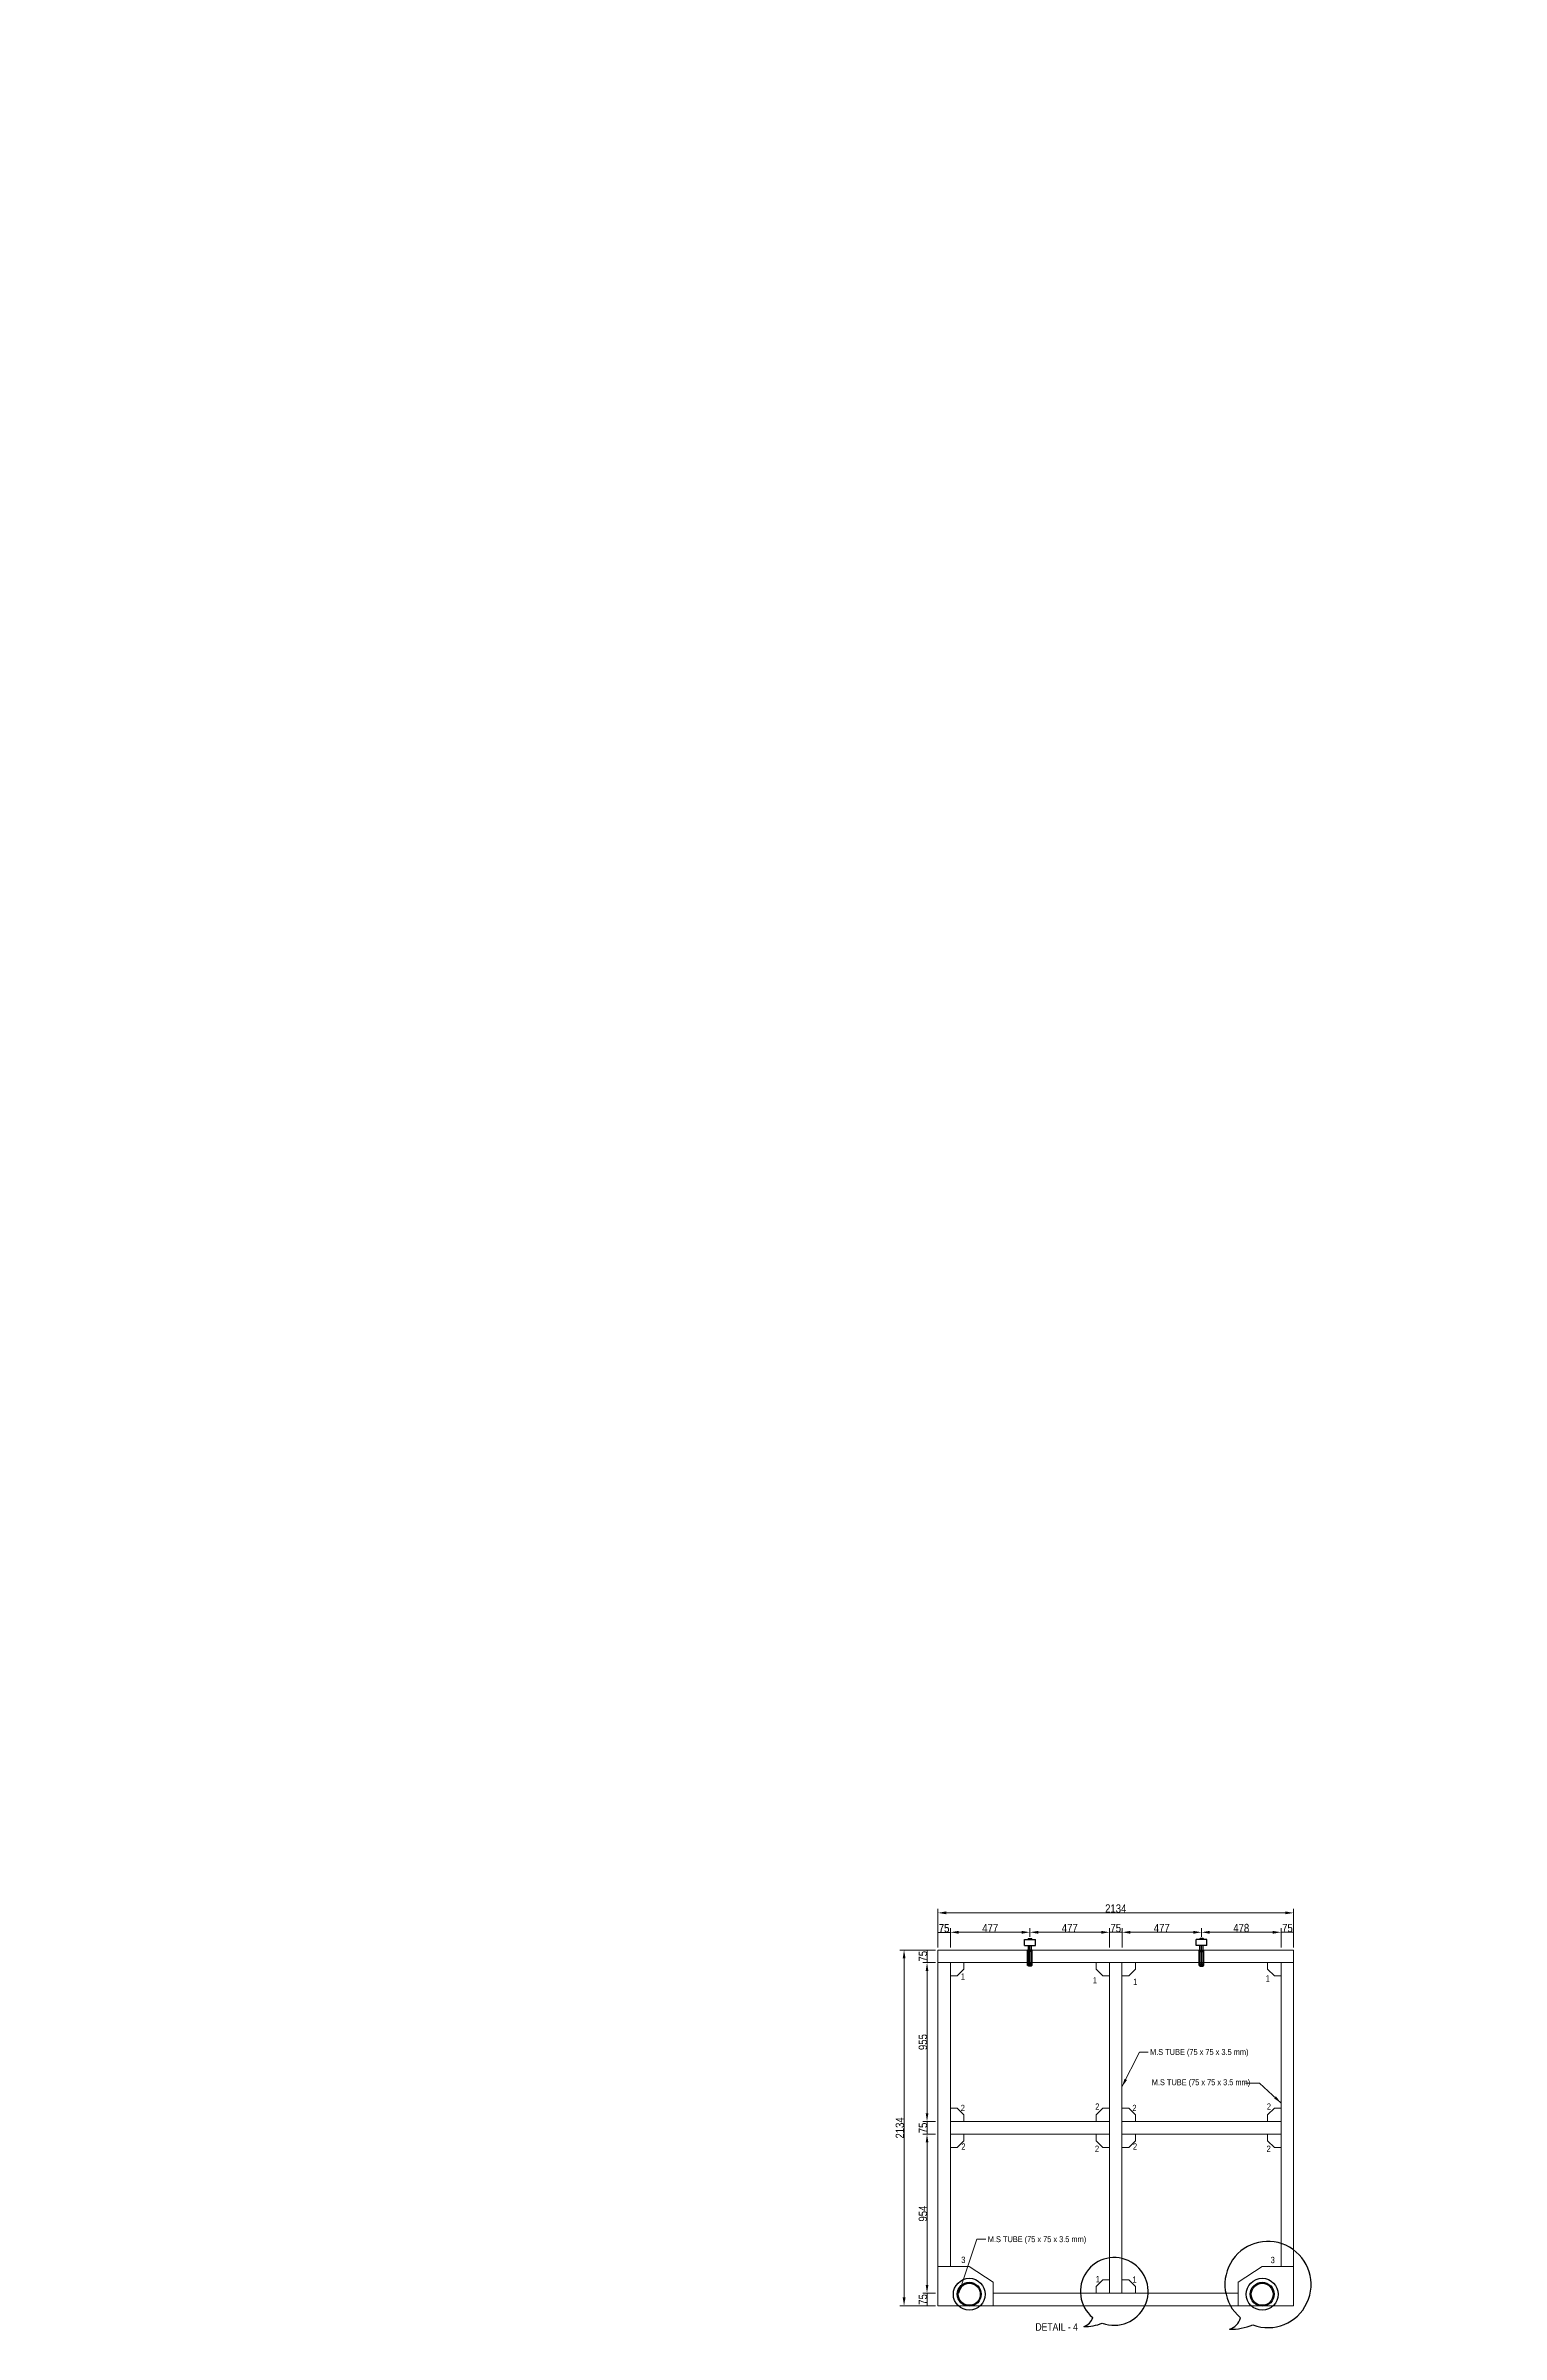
# Model space of a CAD drawing. Header units: millimetres. Extents: x 0 to 2669304, y -3314102 to 0.
# Drawn here: x 2432017 to 2440749, y -3106761 to -3093031 of the extents above; entities that cross this region are included whole.
import ezdxf
from ezdxf import colors
from ezdxf.entities.mleader import LeaderData, LeaderLine
from ezdxf.math import Vec2, Vec3

# ---------------------------------------------------------------- set-up
doc = ezdxf.new("R2010")
doc.units = ezdxf.units.MM
doc.header["$LTSCALE"] = 0.4
doc.header["$MEASUREMENT"] = 0
doc.header["$PDMODE"] = 34
for name, color, linetype, lineweight in [('Layer1', 1, 'Continuous', 5), ('Layer4', 3, 'Continuous', 25), ('Text Small', 7, 'Continuous', 0), ('WHEEL', 1, 'Continuous', 30)]:
    doc.layers.add(name, color=color, linetype=linetype, lineweight=lineweight)
doc.layers.add('TAXT', color=7, linetype='Continuous')
doc.styles.get("Standard").update_dxf_attribs({"font": 'ARIALN.TTF'})
doc.dimstyles.new('Standard-225', dxfattribs={"dimtxt": 300, "dimasz": 200, "dimexe": 125, "dimexo": 350, "dimgap": 150, "dimtad": 1, "dimdec": 0, "dimzin": 0, "dimdsep": 46, "dimtxsty": 'Standard', "dimcen": 0.09, "dimclrd": 256, "dimclrt": 256, "dimadec": 0, "dimazin": 0, "dimtfac": 1, "dimtdec": 0, "dimtmove": 1, "dimatfit": 3, "dimfxl": 0, "dimtolj": 1, "dimtzin": 0, "dimlwd": 9, "dimlwe": 9, "dimarcsym": 0})

# ---------------------------------------------------------------- blocks, each defined once
blk = doc.blocks.new('*D977')
at = {"color": 5, "lineweight": 9}
for p, q in [((2437369, -3104441), (2437369, -3104325)), ((2437444, -3104441), (2437444, -3104325)), ((2437369, -3104350), (2437444, -3104350))]:
    blk.add_line(p, q, dxfattribs=at)
at = {"layer": 'Defpoints', "color": 0}
for p in [(2437369, -3104456), (2437444, -3104350), (2437444, -3104456)]:
    blk.add_point(p, dxfattribs=at)
at = {"color": 1, "insert": (2437407, -3104325), "char_height": 50, "attachment_point": 5}
blk.add_mtext('\\A1;75', dxfattribs=at)
blk = doc.blocks.new('*D978')
at = {"color": 5, "lineweight": 9}
for p, q in [((2438399, -3104441), (2438399, -3104324)), ((2438474, -3104441), (2438474, -3104324)), ((2438349, -3104349), (2438299, -3104349)), ((2438399, -3104349), (2438474, -3104349)), ((2438524, -3104349), (2438574, -3104349))]:
    blk.add_line(p, q, dxfattribs=at)
at = {"color": 5}
for points in [[(2438349, -3104341), (2438349, -3104358), (2438399, -3104349)], [(2438524, -3104341), (2438524, -3104358), (2438474, -3104349)]]:
    blk.add_solid(points, dxfattribs=at)
at = {"layer": 'Defpoints', "color": 0}
for p in [(2438399, -3104456), (2438474, -3104349), (2438474, -3104456)]:
    blk.add_point(p, dxfattribs=at)
at = {"color": 1, "insert": (2438436, -3104324), "char_height": 50, "attachment_point": 5}
blk.add_mtext('\\A1;75', dxfattribs=at)
blk = doc.blocks.new('*D979')
at = {"color": 5, "lineweight": 9}
for p, q in [((2438474, -3104441), (2438474, -3104324)), ((2438951, -3104377), (2438951, -3104324)), ((2438524, -3104349), (2438901, -3104349))]:
    blk.add_line(p, q, dxfattribs=at)
at = {"color": 5}
for points in [[(2438524, -3104341), (2438524, -3104358), (2438474, -3104349)], [(2438901, -3104341), (2438901, -3104358), (2438951, -3104349)]]:
    blk.add_solid(points, dxfattribs=at)
at = {"layer": 'Defpoints', "color": 0}
for p in [(2438474, -3104456), (2438951, -3104349), (2438951, -3104392)]:
    blk.add_point(p, dxfattribs=at)
at = {"color": 1, "insert": (2438712, -3104324), "char_height": 50, "attachment_point": 5}
blk.add_mtext('\\A1;477', dxfattribs=at)
blk = doc.blocks.new('*D980')
at = {"color": 5, "lineweight": 9}
for p, q in [((2439428, -3104334), (2439428, -3104324)), ((2439503, -3104441), (2439503, -3104324)), ((2439428, -3104349), (2439503, -3104349))]:
    blk.add_line(p, q, dxfattribs=at)
at = {"layer": 'Defpoints', "color": 0}
for p in [(2439428, -3104349), (2439503, -3104349), (2439503, -3104456)]:
    blk.add_point(p, dxfattribs=at)
at = {"color": 1, "insert": (2439466, -3104324), "char_height": 50, "attachment_point": 5}
blk.add_mtext('\\A1;75', dxfattribs=at)
blk = doc.blocks.new('*D981')
at = {"color": 5, "lineweight": 9}
for p, q in [((2437354, -3104456), (2437279, -3104456)), ((2437304, -3104456), (2437304, -3104531)), ((2437354, -3104531), (2437279, -3104531))]:
    blk.add_line(p, q, dxfattribs=at)
at = {"layer": 'Defpoints', "color": 0}
for p in [(2437369, -3104456), (2437304, -3104531), (2437369, -3104531)]:
    blk.add_point(p, dxfattribs=at)
at = {"color": 1, "insert": (2437279, -3104493), "char_height": 50, "attachment_point": 5, "rotation": 90}
blk.add_mtext('\\A1;75', dxfattribs=at)
blk = doc.blocks.new('*D982')
at = {"color": 5, "lineweight": 9}
for p, q in [((2437354, -3104531), (2437279, -3104531)), ((2437304, -3104581), (2437304, -3105435)), ((2437354, -3105485), (2437279, -3105485))]:
    blk.add_line(p, q, dxfattribs=at)
at = {"color": 5}
for points in [[(2437296, -3104581), (2437312, -3104581), (2437304, -3104531)], [(2437296, -3105435), (2437312, -3105435), (2437304, -3105485)]]:
    blk.add_solid(points, dxfattribs=at)
at = {"layer": 'Defpoints', "color": 0}
for p in [(2437369, -3104531), (2437304, -3105485), (2437369, -3105485)]:
    blk.add_point(p, dxfattribs=at)
at = {"color": 1, "insert": (2437279, -3105008), "char_height": 50, "attachment_point": 5, "rotation": 90}
blk.add_mtext('\\A1;955', dxfattribs=at)
blk = doc.blocks.new('*D983')
at = {"color": 5, "lineweight": 9}
for p, q in [((2437304, -3105435), (2437304, -3105385)), ((2437354, -3105485), (2437279, -3105485)), ((2437354, -3105560), (2437279, -3105560)), ((2437304, -3105485), (2437304, -3105560)), ((2437304, -3105610), (2437304, -3105660))]:
    blk.add_line(p, q, dxfattribs=at)
at = {"color": 5}
for points in [[(2437296, -3105435), (2437312, -3105435), (2437304, -3105485)], [(2437296, -3105610), (2437312, -3105610), (2437304, -3105560)]]:
    blk.add_solid(points, dxfattribs=at)
at = {"layer": 'Defpoints', "color": 0}
for p in [(2437304, -3105560), (2437369, -3105485), (2437369, -3105560)]:
    blk.add_point(p, dxfattribs=at)
at = {"color": 1, "insert": (2437279, -3105523), "char_height": 50, "attachment_point": 5, "rotation": 90}
blk.add_mtext('\\A1;75', dxfattribs=at)
blk = doc.blocks.new('*D984')
at = {"color": 5, "lineweight": 9}
for p, q in [((2437354, -3105560), (2437279, -3105560)), ((2437304, -3105610), (2437304, -3106465)), ((2437354, -3106515), (2437279, -3106515))]:
    blk.add_line(p, q, dxfattribs=at)
at = {"color": 5}
for points in [[(2437296, -3105610), (2437312, -3105610), (2437304, -3105560)], [(2437296, -3106465), (2437312, -3106465), (2437304, -3106515)]]:
    blk.add_solid(points, dxfattribs=at)
at = {"layer": 'Defpoints', "color": 0}
for p in [(2437369, -3105560), (2437304, -3106515), (2437369, -3106515)]:
    blk.add_point(p, dxfattribs=at)
at = {"color": 1, "insert": (2437279, -3106037), "char_height": 50, "attachment_point": 5, "rotation": 90}
blk.add_mtext('\\A1;954', dxfattribs=at)
blk = doc.blocks.new('*D1023')
at = {"color": 5, "lineweight": 9}
for p, q in [((2437354, -3106515), (2437279, -3106515)), ((2437304, -3106515), (2437304, -3106590)), ((2437354, -3106590), (2437279, -3106590))]:
    blk.add_line(p, q, dxfattribs=at)
at = {"layer": 'Defpoints', "color": 0}
for p in [(2437369, -3106515), (2437304, -3106590), (2437369, -3106590)]:
    blk.add_point(p, dxfattribs=at)
at = {"color": 1, "insert": (2437279, -3106552), "char_height": 50, "attachment_point": 5, "rotation": 90}
blk.add_mtext('\\A1;75', dxfattribs=at)
blk = doc.blocks.new('*D985')
at = {"color": 5, "lineweight": 9}
for p, q in [((2438950, -3104377), (2438950, -3104324)), ((2439428, -3104441), (2439428, -3104324)), ((2439000, -3104349), (2439378, -3104349))]:
    blk.add_line(p, q, dxfattribs=at)
at = {"color": 5}
for points in [[(2439000, -3104341), (2439000, -3104358), (2438950, -3104349)], [(2439378, -3104341), (2439378, -3104358), (2439428, -3104349)]]:
    blk.add_solid(points, dxfattribs=at)
at = {"layer": 'Defpoints', "color": 0}
for p in [(2438950, -3104392), (2439428, -3104349), (2439428, -3104456)]:
    blk.add_point(p, dxfattribs=at)
at = {"color": 1, "insert": (2439189, -3104324), "char_height": 50, "attachment_point": 5}
blk.add_mtext('\\A1;478', dxfattribs=at)
blk = doc.blocks.new('*D986')
at = {"color": 5, "lineweight": 9}
for p, q in [((2437921, -3104377), (2437921, -3104324)), ((2438399, -3104441), (2438399, -3104324)), ((2438349, -3104349), (2437971, -3104349))]:
    blk.add_line(p, q, dxfattribs=at)
at = {"color": 5}
for points in [[(2437971, -3104341), (2437971, -3104358), (2437921, -3104349)], [(2438349, -3104341), (2438349, -3104358), (2438399, -3104349)]]:
    blk.add_solid(points, dxfattribs=at)
at = {"layer": 'Defpoints', "color": 0}
for p in [(2437921, -3104349), (2437921, -3104392), (2438399, -3104456)]:
    blk.add_point(p, dxfattribs=at)
at = {"color": 1, "insert": (2438160, -3104324), "char_height": 50, "attachment_point": 5}
blk.add_mtext('\\A1;477', dxfattribs=at)
blk = doc.blocks.new('*D987')
at = {"color": 5, "lineweight": 9}
for p, q in [((2437369, -3104441), (2437369, -3104326)), ((2437444, -3104336), (2437444, -3104326)), ((2437444, -3104351), (2437369, -3104351))]:
    blk.add_line(p, q, dxfattribs=at)
at = {"layer": 'Defpoints', "color": 0}
for p in [(2437369, -3104351), (2437369, -3104456), (2437444, -3104351)]:
    blk.add_point(p, dxfattribs=at)
at = {"color": 1, "insert": (2437406, -3104325), "char_height": 50, "attachment_point": 5}
blk.add_mtext('\\A1;75', dxfattribs=at)
blk = doc.blocks.new('*D988')
at = {"color": 5, "lineweight": 9}
for p, q in [((2437444, -3104441), (2437444, -3104324)), ((2437921, -3104377), (2437921, -3104324)), ((2437871, -3104349), (2437494, -3104349))]:
    blk.add_line(p, q, dxfattribs=at)
at = {"color": 5}
for points in [[(2437494, -3104341), (2437494, -3104358), (2437444, -3104349)], [(2437871, -3104341), (2437871, -3104358), (2437921, -3104349)]]:
    blk.add_solid(points, dxfattribs=at)
at = {"layer": 'Defpoints', "color": 0}
for p in [(2437444, -3104349), (2437444, -3104456), (2437921, -3104392)]:
    blk.add_point(p, dxfattribs=at)
at = {"color": 1, "insert": (2437683, -3104324), "char_height": 50, "attachment_point": 5}
blk.add_mtext('\\A1;477', dxfattribs=at)
blk = doc.blocks.new('*D1037')
at = {"color": 5, "lineweight": 9}
for p, q in [((2437369, -3104441), (2437369, -3104208)), ((2439453, -3104233), (2437419, -3104233)), ((2439503, -3104441), (2439503, -3104208))]:
    blk.add_line(p, q, dxfattribs=at)
at = {"color": 5}
for points in [[(2437419, -3104224), (2437419, -3104241), (2437369, -3104233)], [(2439453, -3104224), (2439453, -3104241), (2439503, -3104233)]]:
    blk.add_solid(points, dxfattribs=at)
at = {"layer": 'Defpoints', "color": 0}
for p in [(2437369, -3104233), (2437369, -3104456), (2439503, -3104456)]:
    blk.add_point(p, dxfattribs=at)
at = {"color": 1, "insert": (2438436, -3104207), "char_height": 50, "attachment_point": 5}
blk.add_mtext('\\A1;2134', dxfattribs=at)
blk = doc.blocks.new('*D1038')
at = {"color": 5, "lineweight": 9}
for p, q in [((2437354, -3104456), (2437141, -3104456)), ((2437166, -3106540), (2437166, -3104506)), ((2437354, -3106590), (2437141, -3106590))]:
    blk.add_line(p, q, dxfattribs=at)
at = {"color": 5}
for points in [[(2437158, -3104506), (2437175, -3104506), (2437166, -3104456)], [(2437158, -3106540), (2437175, -3106540), (2437166, -3106590)]]:
    blk.add_solid(points, dxfattribs=at)
at = {"layer": 'Defpoints', "color": 0}
for p in [(2437166, -3104456), (2437369, -3104456), (2437369, -3106590)]:
    blk.add_point(p, dxfattribs=at)
at = {"color": 1, "insert": (2437141, -3105523), "char_height": 50, "attachment_point": 5, "rotation": 90}
blk.add_mtext('\\A1;2134', dxfattribs=at)

msp = doc.modelspace()

# ---------------------------------------------------------------- linework, layer by layer
at = {"ltscale": 3}
for p, q in [((2437888.8369, -3104392.4787), (2437953.8478, -3104392.4787)), ((2437888.8369, -3104428.2819), (2437888.8369, -3104392.4787)), ((2437888.8369, -3104428.2819), (2437953.8478, -3104428.2819)), ((2437907.2095, -3104548.3265), (2437907.2095, -3104455.7211)), ((2437935.4751, -3104455.7211), (2437907.2095, -3104455.7211)), ((2437910.0361, -3104392.0076), (2437910.0361, -3104392.4787)), ((2437911.9205, -3104543.6155), (2437911.9205, -3104428.2819)), ((2437930.7642, -3104460.4321), (2437911.9205, -3104460.4321)), ((2437912.3915, -3104386.8959), (2437930.2931, -3104386.8959)), ((2437921.3423, -3104534.1936), (2437921.3423, -3104428.2819)), ((2437930.7642, -3104543.6155), (2437930.7642, -3104428.2819)), ((2437932.6486, -3104392.0076), (2437932.6486, -3104392.4787)), ((2437935.4751, -3104548.3265), (2437935.4751, -3104455.7211)), ((2437953.8478, -3104428.2819), (2437953.8478, -3104392.4787)), ((2438983.3478, -3104392.4787), (2438918.3369, -3104392.4787)), ((2438918.3369, -3104428.2819), (2438918.3369, -3104392.4787)), ((2438983.3478, -3104428.2819), (2438918.3369, -3104428.2819)), ((2438936.7095, -3104548.3265), (2438936.7095, -3104455.7211)), ((2438936.7095, -3104455.7211), (2438964.9751, -3104455.7211)), ((2438939.5361, -3104392.0076), (2438939.5361, -3104392.4787)), ((2438941.4205, -3104543.6155), (2438941.4205, -3104428.2819)), ((2438941.4205, -3104460.4321), (2438960.2642, -3104460.4321)), ((2438959.7931, -3104386.8959), (2438941.8915, -3104386.8959)), ((2438950.8423, -3104534.1936), (2438950.8423, -3104428.2819)), ((2438960.2642, -3104543.6155), (2438960.2642, -3104428.2819)), ((2438962.1486, -3104392.0076), (2438962.1486, -3104392.4787)), ((2438964.9751, -3104548.3265), (2438964.9751, -3104455.7211)), ((2438983.3478, -3104428.2819), (2438983.3478, -3104392.4787)), ((2437935.4751, -3104543.6155), (2437907.2095, -3104543.6155)), ((2437935.4751, -3104548.3265), (2437907.2095, -3104548.3265)), ((2437930.7642, -3104465.143), (2437911.9205, -3104465.143)), ((2437911.9205, -3104553.0374), (2437911.9205, -3104548.3265)), ((2437930.7642, -3104553.0374), (2437911.9205, -3104553.0374)), ((2437930.7642, -3104538.9046), (2437911.9312, -3104538.9046)), ((2437930.7642, -3104553.0374), (2437930.7642, -3104548.3265)), ((2438936.7095, -3104543.6155), (2438964.9751, -3104543.6155)), ((2438936.7095, -3104548.3265), (2438964.9751, -3104548.3265)), ((2438941.4205, -3104465.143), (2438960.2642, -3104465.143)), ((2438941.4205, -3104538.9046), (2438960.2534, -3104538.9046)), ((2438941.4205, -3104553.0374), (2438941.4205, -3104548.3265)), ((2438941.4205, -3104553.0374), (2438960.2642, -3104553.0374)), ((2438960.2642, -3104553.0374), (2438960.2642, -3104548.3265))]:
    msp.add_line(p, q, dxfattribs=at)
for centre, start, end in [((2437916.1133, -3104391.7095), 127.71082539, 182.80906989), ((2437926.5713, -3104391.7095), 357.19093011, 52.28917461), ((2438945.6133, -3104391.7095), 127.71082539, 182.80906989), ((2438956.0713, -3104391.7095), 357.19093011, 52.28917461)]:
    msp.add_arc(centre, 6.0846, start, end, dxfattribs=at)
at = {"layer": 'Layer1', "lineweight": 5, "ltscale": 3}
for p, q in [((2437369.0923, -3104455.7211), (2439503.0923, -3104455.7211)), ((2437369.0923, -3106589.7211), (2437369.0923, -3104455.7211)), ((2439503.0923, -3106589.7211), (2439503.0923, -3104455.7211)), ((2439503.0923, -3106589.7211), (2439503.0923, -3104455.7211)), ((2437369.0923, -3104530.7211), (2439503.0923, -3104530.7211)), ((2437444.0923, -3106353.5997), (2437444.0923, -3104530.7211)), ((2438398.5923, -3106514.7211), (2438398.5923, -3104530.7211)), ((2438473.5923, -3104530.7211), (2438473.5923, -3106514.7211)), ((2439428.0923, -3106353.5997), (2439428.0923, -3104530.7211)), ((2437444.0923, -3105485.2211), (2438398.5923, -3105485.2211)), ((2437444.0923, -3105560.2211), (2438398.5923, -3105560.2211)), ((2438473.5923, -3105485.2211), (2439428.0923, -3105485.2211)), ((2438473.5923, -3105560.2211), (2439428.0923, -3105560.2211)), ((2437700.8579, -3106514.7211), (2439171.4332, -3106514.7211)), ((2437369.0923, -3106589.7211), (2439503.0923, -3106589.7211))]:
    msp.add_line(p, q, dxfattribs=at)
at = {"layer": 'Layer4', "lineweight": 9, "ltscale": 3}
for p, q in [((2437524.747, -3104571.0485), (2437484.4197, -3104611.3758)), ((2437524.747, -3104530.7211), (2437524.747, -3104571.0485)), ((2438317.9377, -3104530.7211), (2438317.9377, -3104571.0485)), ((2438317.9377, -3104571.0485), (2438358.265, -3104611.3758)), ((2438554.247, -3104571.0485), (2438513.9197, -3104611.3758)), ((2438554.247, -3104530.7211), (2438554.247, -3104571.0485)), ((2439347.4377, -3104530.7211), (2439347.4377, -3104571.0485)), ((2439347.4377, -3104571.0485), (2439387.765, -3104611.3758)), ((2437444.0923, -3104611.3758), (2437484.4197, -3104611.3758)), ((2438398.5923, -3104611.3758), (2438358.265, -3104611.3758)), ((2438473.5923, -3104611.3758), (2438513.9197, -3104611.3758)), ((2439428.0923, -3104611.3758), (2439387.765, -3104611.3758)), ((2437444.0923, -3105404.5665), (2437484.4197, -3105404.5665)), ((2437524.747, -3105444.8938), (2437484.4197, -3105404.5665)), ((2438317.9377, -3105444.8938), (2438358.265, -3105404.5665)), ((2438398.5923, -3105404.5665), (2438358.265, -3105404.5665)), ((2438473.5923, -3105404.5665), (2438513.9197, -3105404.5665)), ((2438554.247, -3105444.8938), (2438513.9197, -3105404.5665)), ((2439347.4377, -3105444.8938), (2439387.765, -3105404.5665)), ((2439428.0923, -3105404.5665), (2439387.765, -3105404.5665)), ((2437524.747, -3105485.2211), (2437524.747, -3105444.8938)), ((2437524.747, -3105560.2506), (2437524.747, -3105600.5779)), ((2438317.9377, -3105485.2211), (2438317.9377, -3105444.8938)), ((2438317.9377, -3105560.2211), (2438317.9377, -3105600.5485)), ((2438554.247, -3105485.2211), (2438554.247, -3105444.8938)), ((2438554.247, -3105560.2506), (2438554.247, -3105600.5779)), ((2439347.4377, -3105485.2211), (2439347.4377, -3105444.8938)), ((2439347.4377, -3105560.2211), (2439347.4377, -3105600.5485)), ((2437444.0923, -3105640.9053), (2437484.4197, -3105640.9053)), ((2437524.747, -3105600.5779), (2437484.4197, -3105640.9053)), ((2438317.9377, -3105600.5485), (2438358.265, -3105640.8758)), ((2438398.5923, -3105640.8758), (2438358.265, -3105640.8758)), ((2438473.5923, -3105640.9053), (2438513.9197, -3105640.9053)), ((2438554.247, -3105600.5779), (2438513.9197, -3105640.9053)), ((2439347.4377, -3105600.5485), (2439387.765, -3105640.8758)), ((2439428.0923, -3105640.8758), (2439387.765, -3105640.8758)), ((2437369.0923, -3106353.5997), (2437557.3917, -3106353.5997)), ((2437369.0923, -3106353.5997), (2437369.0923, -3106589.7211)), ((2437700.8579, -3106449.2438), (2437557.3917, -3106353.5997)), ((2439171.3268, -3106449.2438), (2439314.7929, -3106353.5997)), ((2439503.0923, -3106353.5997), (2439314.7929, -3106353.5997)), ((2439503.0923, -3106353.5997), (2439503.0923, -3106589.7211)), ((2439503.0923, -3106353.5997), (2439503.0923, -3106589.7211)), ((2437700.8579, -3106589.7211), (2437700.8579, -3106449.2438)), ((2438317.9377, -3106474.3938), (2438358.265, -3106434.0665)), ((2438317.9377, -3106514.7211), (2438317.9377, -3106474.3938)), ((2438398.5923, -3106434.0665), (2438358.265, -3106434.0665)), ((2438473.5923, -3106434.0665), (2438513.9197, -3106434.0665)), ((2438554.247, -3106514.7211), (2438554.247, -3106474.3938)), ((2439171.3268, -3106589.7211), (2439171.3268, -3106449.2438)), ((2437700.8579, -3106589.7211), (2437369.0923, -3106589.7211)), ((2439171.3268, -3106589.7211), (2439503.0923, -3106589.7211)), ((2439489.2173, -3106589.7211), (2439503.0923, -3106589.7211)), ((2439503.0923, -3106579.8461), (2439503.0923, -3106589.7211)), ((2439503.0923, -3106579.8461), (2439503.0923, -3106589.7211))]:
    msp.add_line(p, q, dxfattribs=at)
at = {"layer": 'TAXT', "ltscale": 3}
msp.add_line((2438554.247, -3106474.3938), (2438513.9197, -3106434.0665), dxfattribs=at)
for centre, radius, start, end in [((2439349.3848, -3106462.4795), 258.5629, 249.3947366, 230.50408476), ((2438426.9243, -3106503.7833), 203.1577, 249.3947366, 230.50408476), ((2438223.8189, -3106640.9205), 76.4563, 285.88565261, 345.12005885), ((2438252.2585, -3106446.1274), 268.4346, 268.3963755, 292.60251795), ((2439090.8884, -3106637.0167), 97.3075, 285.88565259, 345.12005885), ((2439127.0841, -3106389.0998), 341.642, 268.3963755, 292.60251795)]:
    msp.add_arc(centre, radius, start, end, dxfattribs=at)
at = {"layer": 'WHEEL', "lineweight": 25, "ltscale": 3}
for centre, radius in [((2437557.3917, -3106520.9769), 95.6441), ((2437557.3917, -3106520.9769), 65.7553), ((2439314.7929, -3106520.9769), 95.6441), ((2439314.7929, -3106520.9769), 65.7553)]:
    msp.add_circle(centre, radius, dxfattribs=at)
at = {"layer": 'WHEEL', "ltscale": 3}
for centre in [(2437557.3917, -3106520.9769), (2439314.7929, -3106520.9769)]:
    msp.add_circle(centre, 71.7331, dxfattribs=at)

# ---------------------------------------------------------------- texts
at = {"layer": 'TAXT', "ltscale": 3}
for s, height, p in [('1', 37.7039, (2437506.5507, -3104634.0115)), ('1', 37.7039, (2438298.3752, -3104656.5282)), ('1', 37.7039, (2438540.7225, -3104664.972)), ('1', 37.7039, (2439335.3891, -3104644.7837)), ('M.S TUBE (75 x 75 x 3.5 mm)', 35.381829, (2438641.7849, -3105084.9474)), ('M.S TUBE (75 x 75 x 3.5 mm)', 35.381829, (2438652.0382, -3105266.6783)), ('2', 37.7039, (2437506.1688, -3105422.2013)), ('2', 37.7039, (2438313.0003, -3105414.0261)), ('2', 37.7039, (2438535.6688, -3105422.2013)), ('2', 37.7039, (2439342.5003, -3105414.0261)), ('2', 37.7039, (2437509.8742, -3105653.4735)), ('2', 37.7039, (2438311.4942, -3105666.7474)), ('2', 37.7039, (2438539.3742, -3105653.4735)), ('2', 37.7039, (2439340.9942, -3105666.7474)), ('M.S TUBE (75 x 75 x 3.5 mm)', 35.381829, (2437668.2829, -3106208.0956)), ('3', 37.7039, (2437509.0956, -3106333.3205)), ('3', 37.7039, (2439365.4159, -3106334.1722)), ('1', 37.7039, (2438315.5403, -3106449.3717)), ('1', 37.7039, (2438536.0494, -3106451.8153)), (' DETAIL - 4', 44.986205, (2437939.9223, -3106739.429))]:
    msp.add_text(s, height=height, dxfattribs=at).set_placement(p)

# ---------------------------------------------------------------- dimensions: what is measured, and where the dimension line sits
for base, p1, p2, override, picture, middle in [((2437369.0923, -3104232.7279), (2439503.0923, -3104455.7211), (2437369.0923, -3104455.7211), {"dimtxt": 50, "dimasz": 50, "dimexe": 25, "dimexo": 15, "dimgap": 0, "dimclrd": 5, "dimclre": 5, "dimclrt": 1, "dimfxl": 0.0625}, '*D1037', (2438436.0923, -3104207.1993)), ((2437444.0923, -3104350.4909), (2437369.0923, -3104455.7211), (2437444.0923, -3104455.7211), {"dimtxt": 50, "dimasz": 0, "dimexe": 25, "dimexo": 15, "dimgap": 0, "dimclrd": 5, "dimclre": 5, "dimclrt": 1, "dimfxl": 0.0625}, '*D977', (2437406.5923, -3104325.0645)), ((2438473.8923, -3104349.167), (2438398.5923, -3104455.7211), (2438473.8923, -3104455.7211), {"dimtxt": 50, "dimasz": 50, "dimexe": 25, "dimexo": 15, "dimgap": 0, "dimclrd": 5, "dimclre": 5, "dimclrt": 1, "dimfxl": 0.0625}, '*D978', (2438436.2423, -3104323.7407)), ((2438950.8423, -3104349.167), (2438473.8923, -3104455.7211), (2438950.8423, -3104392.4787), {"dimtxt": 50, "dimasz": 50, "dimexe": 25, "dimexo": 15, "dimgap": 0, "dimclrd": 5, "dimclre": 5, "dimclrt": 1, "dimfxl": 0.0625}, '*D979', (2438712.3673, -3104324.167)), ((2439428.0923, -3104349.2532), (2438950.3423, -3104392.4787), (2439428.0923, -3104455.7211), {"dimtxt": 50, "dimasz": 50, "dimexe": 25, "dimexo": 15, "dimgap": 0, "dimclrd": 5, "dimclre": 5, "dimclrt": 1, "dimfxl": 0.0625}, '*D985', (2439189.2173, -3104323.7245)), ((2439503.0923, -3104349.3394), (2439428.0923, -3104349.3394), (2439503.0923, -3104455.7211), {"dimtxt": 50, "dimasz": 0, "dimexe": 25, "dimexo": 15, "dimgap": 0, "dimclrd": 5, "dimclre": 5, "dimclrt": 1, "dimfxl": 0.0625}, '*D980', (2439465.5923, -3104323.9131))]:
    dim = msp.add_linear_dim(base=base, p1=p1, p2=p2, dimstyle='Standard-225', override=override)
    dim.commit()
    dim.dimension.update_dxf_attribs({"geometry": picture, "text_midpoint": middle})
for base, p1, p2, angle, override, picture, middle in [((2437369.0923, -3104350.5413), (2437443.79, -3104350.5413), (2437369.0923, -3104455.7211), 180, {"dimtxt": 50, "dimasz": 0, "dimexe": 25, "dimexo": 15, "dimgap": 0, "dimclrd": 5, "dimclre": 5, "dimclrt": 1, "dimfxl": 0.0625}, '*D987', (2437406.4411, -3104325.1149)), ((2437444.0923, -3104349.2532), (2437921.3423, -3104392.4787), (2437444.0923, -3104455.7211), 180, {"dimtxt": 50, "dimasz": 50, "dimexe": 25, "dimexo": 15, "dimgap": 0, "dimclrd": 5, "dimclre": 5, "dimclrt": 1, "dimfxl": 0.0625}, '*D988', (2437682.7173, -3104324.2532)), ((2437921.3423, -3104349.167), (2438398.5923, -3104455.7211), (2437921.3423, -3104392.4787), 180, {"dimtxt": 50, "dimasz": 50, "dimexe": 25, "dimexo": 15, "dimgap": 0, "dimclrd": 5, "dimclre": 5, "dimclrt": 1, "dimfxl": 0.0625}, '*D986', (2438159.9673, -3104324.167)), ((2437166.2713, -3104455.7211), (2437369.0923, -3106589.7211), (2437369.0923, -3104455.7211), 90, {"dimtxt": 50, "dimasz": 50, "dimexe": 25, "dimexo": 15, "dimgap": 0, "dimclrd": 5, "dimclre": 5, "dimclrt": 1, "dimfxl": 0.0625}, '*D1038', (2437140.7426, -3105522.7211)), ((2437304.0472, -3104530.7211), (2437369.0923, -3104455.7211), (2437369.0923, -3104530.7211), 90, {"dimtxt": 50, "dimasz": 0, "dimexe": 25, "dimexo": 15, "dimgap": 0, "dimclrd": 5, "dimclre": 5, "dimclrt": 1, "dimfxl": 0.0625}, '*D981', (2437278.6209, -3104493.2211)), ((2437304.047221675, -3105485.2211387381), (2437369.0923291901, -3104530.7211387381), (2437369.0923291901, -3105485.2211387381), 90, {"dimtxt": 50, "dimasz": 50, "dimexe": 25, "dimexo": 15, "dimgap": 0, "dimclrd": 5, "dimclre": 5, "dimclrt": 1, "dimfxl": 0.0625}, '*D982', (2437278.518572289, -3105007.9711387372)), ((2437304.0472, -3105560.2211), (2437369.0923, -3105485.2211), (2437369.0923, -3105560.2211), 90, {"dimtxt": 50, "dimasz": 50, "dimexe": 25, "dimexo": 15, "dimgap": 0, "dimclrd": 5, "dimclre": 5, "dimclrt": 1, "dimfxl": 0.0625}, '*D983', (2437278.6209, -3105522.7211)), ((2437304.047221675, -3106514.7211387381), (2437369.0923291901, -3105560.2211387381), (2437369.0923291901, -3106514.7211387381), 90, {"dimtxt": 50, "dimasz": 50, "dimexe": 25, "dimexo": 15, "dimgap": 0, "dimclrd": 5, "dimclre": 5, "dimclrt": 1, "dimfxl": 0.0625}, '*D984', (2437278.518572289, -3106037.4711387372)), ((2437304.0472, -3106589.7211), (2437369.0923, -3106514.7211), (2437369.0923, -3106589.7211), 90, {"dimtxt": 50, "dimasz": 0, "dimexe": 25, "dimexo": 15, "dimgap": 0, "dimclrd": 5, "dimclre": 5, "dimclrt": 1, "dimfxl": 0.0625}, '*D1023', (2437278.6209, -3106552.2211))]:
    dim = msp.add_linear_dim(base=base, p1=p1, p2=p2, angle=angle, dimstyle='Standard-225', override=override)
    dim.commit()
    dim.dimension.update_dxf_attribs({"geometry": picture, "text_midpoint": middle})

# ---------------------------------------------------------------- leaders
for points in [[(2438473.5923, -3105276.4625), (2438579.3988, -3105067.7387), (2438630.3792, -3105067.7387)], [(2439428.0923, -3105373.4771), (2439298.2605, -3105253.5412), (2439214.3125, -3105253.5412)], [(2437494.7124, -3106514.7211), (2437603.6202, -3106190.8869), (2437656.8771, -3106190.8869)]]:
    msp.add_leader(points, dimstyle='Standard-225', override={"dimasz": 50, "dimgap": 150, "dimtad": 0, "dimfxl": 0.0625})
at = {"layer": 'Text Small'}
ml = msp.add_multileader_mtext('Standard', dxfattribs=at)
ml.set_content('OPENING     \\P2134mmx 2134mm', color=256)
ml.set_leader_properties(color=235)
ml.build(insert=Vec2(0, 0))
ml.multileader.update_dxf_attribs({"dogleg_length": 144.6835, "arrow_head_size": 90})
ctx = ml.context
ctx.base_point, ctx.char_height, ctx.arrow_head_size, ctx.landing_gap_size, ctx.plane_origin = Vec3(2454691.1281, -3115241.5036), 200, 90, 50, Vec3(2463634.037, -3111925.6113)
ctx.text_align_type = 1
notes = []
notes.append((ctx, [(0, (0, 0, 0), (0, 0), (1, 0), 1, [])]))
ctx.mtext.insert, ctx.mtext.width, ctx.mtext.alignment, ctx.mtext.flow_direction = Vec3(2455711.1144, -3115139.7983), 3559.700472, 2, 5
ml = msp.add_multileader_mtext('Standard', dxfattribs=at)
ml.set_content('PORTAL BEAM-02', color=256)
ml.set_leader_properties(color=235)
ml.build(insert=Vec2(0, 0))
ml.multileader.update_dxf_attribs({"dogleg_length": 90, "arrow_head_size": 30})
ctx = ml.context
ctx.base_point, ctx.char_height, ctx.arrow_head_size, ctx.landing_gap_size, ctx.plane_origin = Vec3(2448702.5428, -3105280.1074), 50, 30, 25, Vec3(2448368.9987, -3102187.3439)
notes.append((ctx, [(0, (0, 0, 0), (0, 0), (1, 0), 1, [])]))
ctx.mtext.insert, ctx.mtext.line_spacing_factor, ctx.mtext.flow_direction = Vec3(2448727.5428, -3105254.681), 0.75, 5
for ctx, leaders in notes:
    for number, flags, end, landing, length, lines in leaders:
        leader = LeaderData()
        leader.index, (leader.has_last_leader_line, leader.has_dogleg_vector, leader.attachment_direction) = number, flags
        leader.last_leader_point, leader.dogleg_vector, leader.dogleg_length = Vec3(end), Vec3(landing), length
        for number, points, colour, breaks in lines:
            line = LeaderLine()
            line.index, line.vertices, line.color, line.breaks = number, Vec3.list(points), colors.encode_raw_color(colour), breaks
            leader.lines.append(line)
        ctx.leaders.append(leader)

doc.saveas('drawing.dxf')
